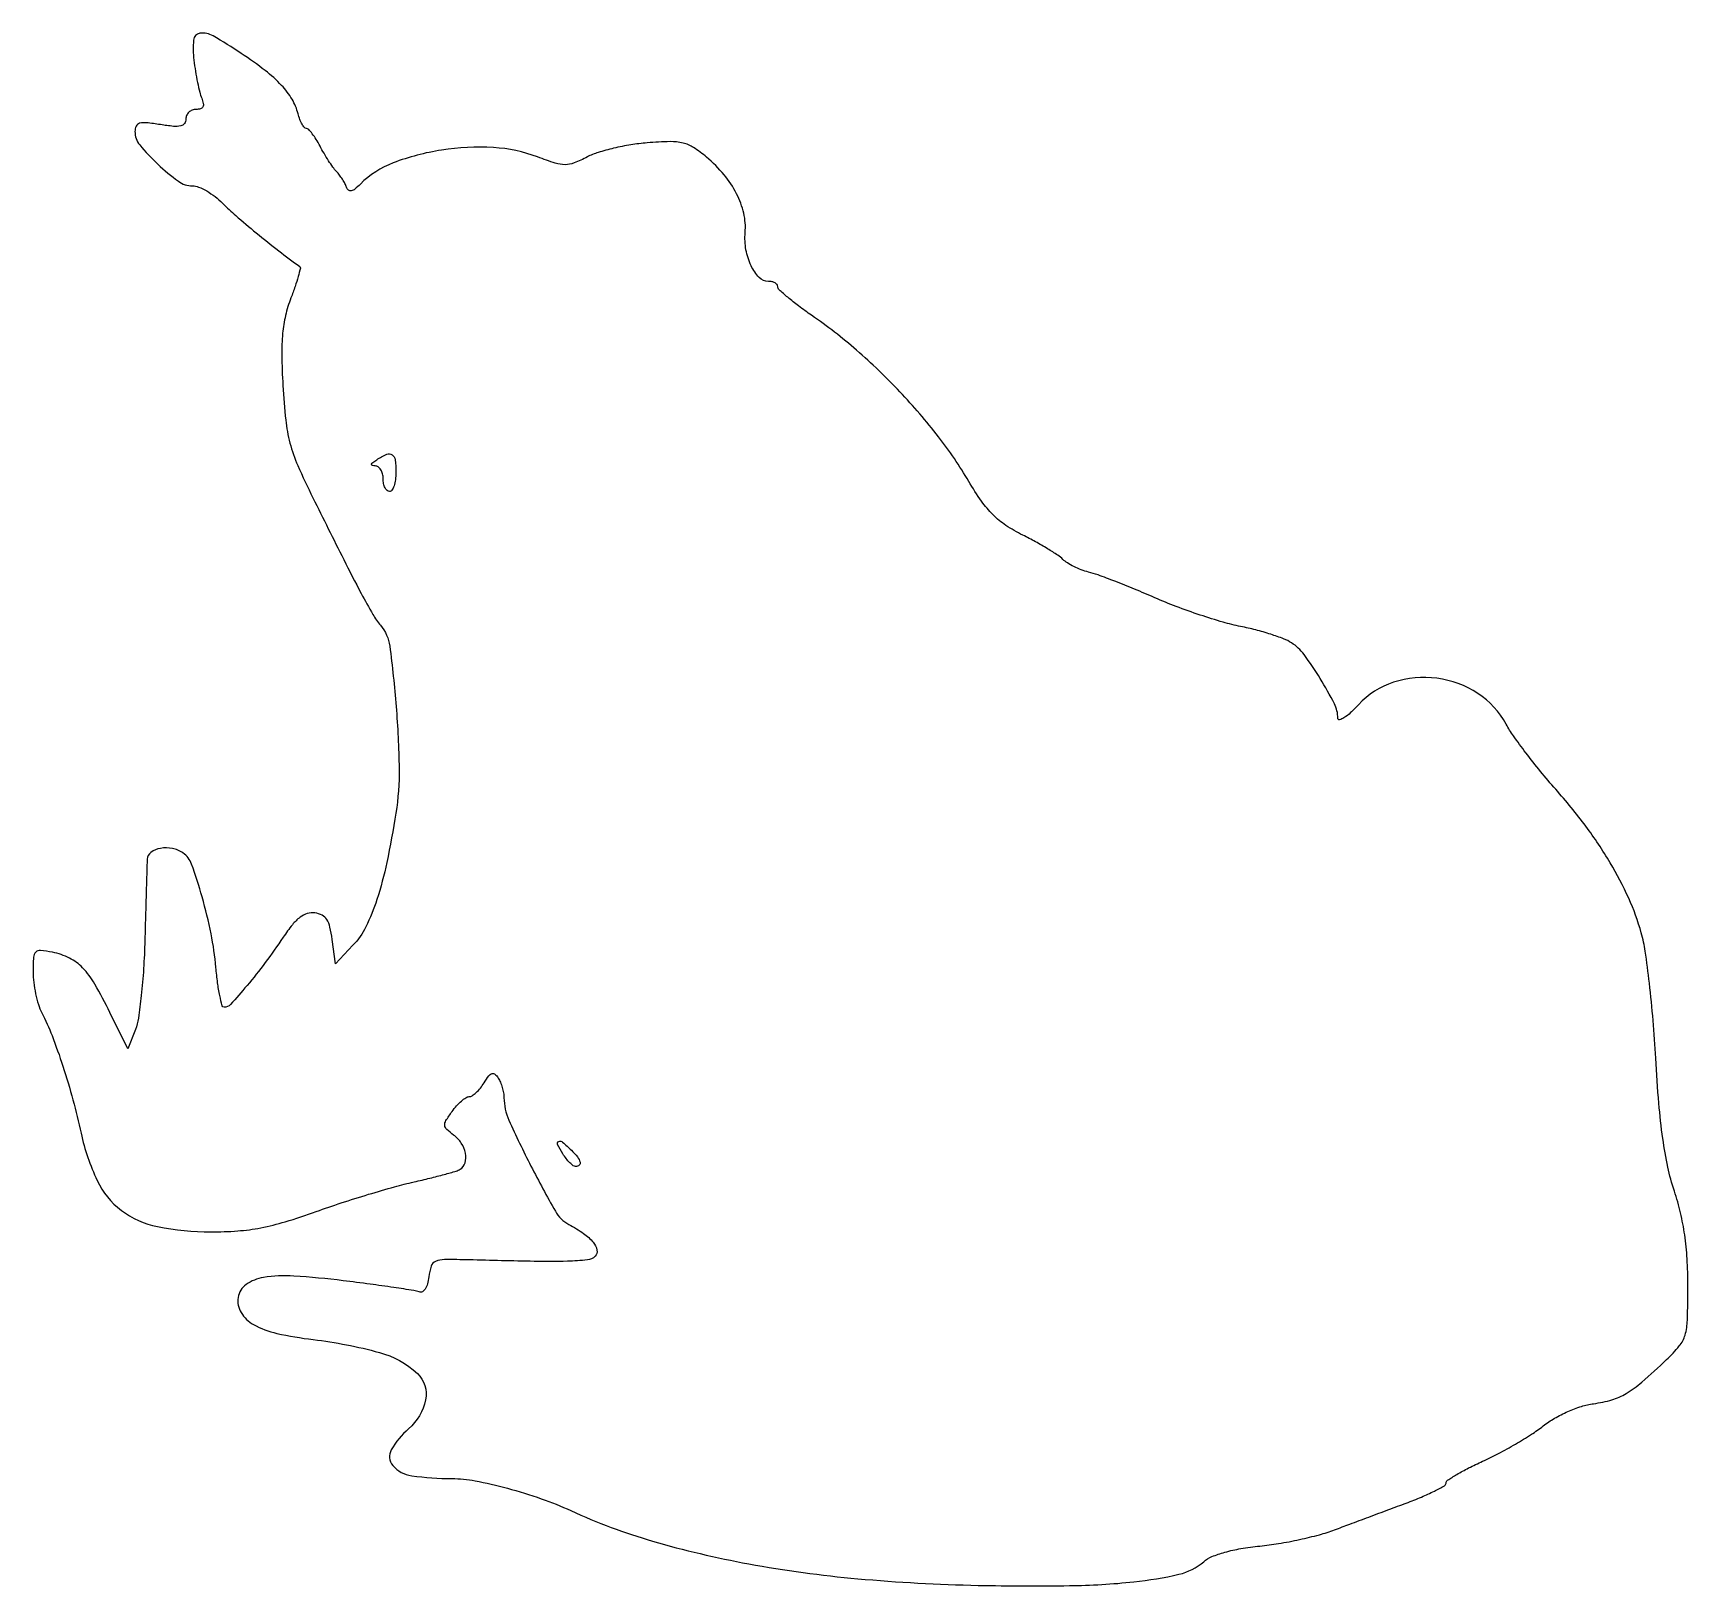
# Model space of a CAD drawing. Extents: x 0 to 260, y 0 to 244.
import ezdxf

# ---------------------------------------------------------------- set-up
doc = ezdxf.new("R2010")
doc.units = 0

msp = doc.modelspace()

# ---------------------------------------------------------------- linework, layer by layer
for points in [[(25.259472, 239.75, 0.010353), (25.511074, 237.99453, 0.010066), (25.837178, 236.234375, 0.010016), (26.185807, 234.699549, 0.036439), (26.496513, 233.75, -0.047768), (26.741147, 232.940909, -0.168678), (26.668552, 232.410632, -0.204762), (26.299691, 232.102089, -0.073293), (25.606989, 232, 0.092974), (24.993549, 231.884937, 0.096312), (24.472053, 231.555904, 0.099235), (24.123026, 231.065019, 0.105453), (24, 230.488182, -0.157713), (23.773959, 229.789387, -0.18466), (23.194316, 229.409711, -0.079057), (22.0715, 229.345751, -0.014421), (20, 229.615991, 0.013457), (17.818168, 229.904902, 0.091877), (16.740944, 229.820163, 0.212633), (16.201223, 229.383026, 0.118298), (16, 228.544437, 0.17331), (16.749858, 226.446072, 0.031963), (19.595274, 223.39372, 0.03251), (22.821361, 220.722591, 0.157937), (25.051895, 220, -0.097122), (26.013816, 219.811373, -0.034779), (27.273665, 219.192187, -0.032929), (28.596407, 218.302376, -0.033339), (29.785073, 217.25, 0.019881), (31.845891, 215.324158, 0.006356), (35.056453, 212.624961, 0.006476), (38.607224, 209.792027, 0.00875), (41.894372, 207.329403, -0.305632), (41.992825, 207.061435, -0.007935), (41.651732, 205.763602, -0.014132), (41.166209, 204.200331, -0.008853), (40.514565, 202.398967, 0.032785), (39.660174, 199.629716, 0.035477), (39.202723, 196.844517, 0.026982), (39.073791, 193.445507, 0.009821), (39.245796, 188.626673, 0.012767), (39.683817, 183.220945, 0.0389), (40.357803, 179.602345, 0.037994), (41.593035, 176.08647, 0.011746), (43.970894, 171, 0.001095), (48.798817, 161.328047, 0.005634), (51.546488, 156.004058, 0.008942), (53.379241, 152.693343, 0.046148), (54.587577, 150.985312, -0.14588), (56.039874, 147.717601, -0.011733), (57.038389, 138.246466, -0.016813), (57.505464, 128.51335, -0.043212), (56.998786, 121.492403, -0.012124), (55.566857, 113.740399, -0.026801), (54.017836, 107.929028, -0.035327), (52.281214, 103.639804, -0.076795), (50.255301, 100.732636), (47.5, 97.84477), (47, 101.672385, 0.025185), (46.646852, 103.610296, 0.087546), (46.146808, 104.775877, 0.127753), (45.395967, 105.457014, 0.085551), (44.286599, 105.814755, 0.107358), (43.082796, 105.727158, 0.09189), (41.947245, 105.150621, 0.060848), (40.742652, 103.971737, 0.020554), (39.286599, 101.989486, -0.01227), (36.469198, 98.017682, -0.014582), (33.612189, 94.416509, -0.008646), (31.012388, 91.435098, -0.212195), (30.033318, 91, -0.340838), (29.710532, 91.248957, -0.012755), (29.336726, 92.835938, -0.018385), (28.99228, 94.853987, -0.011314), (28.72847, 97.25, 0.027933), (27.965932, 102.550306, 0.020415), (26.554551, 108.328721, 0.015599), (24.90153, 113.461218, 0.155546), (23.549425, 115.234687, 0.10501), (21.888635, 115.939855, 0.091644), (19.997764, 115.957816, 0.112432), (18.511322, 115.334253, 0.23049), (17.923768, 114.25, 0.003486), (17.881308, 113.089173, 0.000236), (17.78501, 109.782812, 0.000339), (17.674733, 105.840817, 0.000254), (17.558448, 101.5, -0.009308), (17.359388, 97.06862, -0.010703), (17.000315, 92.85, -0.009877), (16.550094, 89.297757, -0.059097), (16.064374, 87.5), (14.859389, 84.5), (12.077014, 90.174109, 0.01668), (9.705513, 94.628081, 0.059742), (7.778226, 97.206025, 0.086984), (5.716679, 98.728012, 0.066354), (3.058036, 99.638393, 0.02308), (1.154824, 99.928455, 0.228551), (0.414379, 99.662949, 0.182175), (0.066107, 98.876151, 0.014081), (0, 96.529292, 0.030707), (0.099506, 94.910579, 0.021993), (0.400609, 93.121844, 0.022318), (0.840395, 91.437337, 0.043683), (1.363776, 90.154292, -0.026914), (2.977691, 86.548156, -0.012823), (4.679751, 81.757131, -0.012309), (6.26826, 76.45509, -0.01332), (7.548856, 71.218448, 0.057099), (10.065687, 63.804715, 0.120437), (13.866639, 59.114668, 0.114228), (19.549668, 56.559448, 0.048369), (27.918254, 55.733233, 0.019021), (32.150021, 55.886869, 0.029151), (35.786172, 56.371911, 0.026152), (39.61339, 57.321437, 0.01197), (44.5, 58.937653, -0.007014), (48.410983, 60.274331, -0.005364), (52.723575, 61.630006, -0.005426), (56.789826, 62.812454, -0.012742), (59.85685, 63.584681, 0.004864), (62.356799, 64.172409, 0.006536), (64.608739, 64.756315, 0.004636), (66.479307, 65.28621, 0.067165), (67.10685, 65.566037, 0.188877), (67.860907, 66.570683, 0.115408), (67.922042, 68.071573, 0.096098), (67.279033, 69.67821, 0.093766), (66.077629, 70.944048, -0.029434), (64.981528, 71.836556, -0.192556), (64.680057, 72.463663, -0.157161), (64.863174, 73.198844, -0.01801), (65.827629, 74.633382, -0.025825), (66.541981, 75.51756, -0.030806), (67.305268, 76.269649, -0.032158), (68.012524, 76.809682, -0.140083), (68.509453, 76.968575, 0.141517), (68.987659, 77.122965, 0.03852), (69.616225, 77.621416, 0.035735), (70.272188, 78.322867, 0.030563), (70.859657, 79.146883, -0.021533), (71.60007, 80.226113, -0.151479), (72.11043, 80.594919, -0.269576), (72.572867, 80.500432, -0.06965), (73.084891, 79.896883, -0.04363), (73.424987, 79.239222, -0.026629), (73.714056, 78.413662, -0.02658), (73.914689, 77.558378, -0.042078), (73.984687, 76.809199, 0.103856), (74.758647, 73.282398, 0.012524), (78.224034, 66.07252, 0.010808), (82.053206, 58.974182, 0.141707), (84.171082, 56.908439, -0.029432), (86.496567, 55.481894, -0.068076), (87.999425, 54.095719, -0.120046), (88.589375, 52.877154, -0.25463), (88.301773, 51.901773, -0.172375), (87.09545, 51.32795, -0.01853), (83.959881, 51.122112, -0.012), (78.740736, 51.098638, -0.001901), (68.5, 51.337328, 0.007342), (64.627933, 51.38543, 0.099499), (63.249325, 51.105104, 0.214814), (62.551918, 50.354461, 0.0529), (62.175994, 48.67141, -0.036479), (61.965504, 47.558801, -0.076566), (61.613344, 46.754576, -0.125153), (61.165212, 46.331864, -0.221943), (60.668783, 46.296858, 0.052736), (59.818407, 46.524018, 0.002147), (56.674571, 47.003554, 0.003731), (52.938428, 47.528571, 0.002634), (48.732987, 48.065043, 0.014024), (40.970922, 48.793444, 0.056044), (36.207722, 48.572034, 0.113807), (33.455304, 47.456505, 0.206777), (32.20598, 45.424702, 0.174275), (32.689957, 43.056632, 0.129215), (34.628746, 41.187511, 0.073509), (38.294716, 39.793615, 0.024074), (44.007013, 38.822169, -0.035687), (54.408054, 36.803981, -0.122734), (60.372831, 33.489067, -0.263839), (61.668294, 29.350823, -0.160872), (59, 24.812914, 0.080888), (56.277525, 21.508473, 0.321144), (56.509921, 19.037418, 0.181916), (59.486039, 17.428341, 0.03395), (65.787108, 17, -0.047976), (69.456843, 16.647068, -0.017827), (74.513899, 15.476809, -0.017803), (79.840543, 13.836897, -0.024281), (84.5, 11.960622, 0.037131), (97.312779, 7.17964, 0.025402), (112.433259, 3.605455, 0.022891), (129.573882, 1.267665, 0.017422), (148.5, 0.226839, 0.008377), (162.825744, 0.178916, 0.022763), (172.955642, 0.776541, 0.030625), (180.041129, 1.961311, 0.122492), (183.932121, 3.941129, -0.080653), (185.218771, 4.736175, -0.030274), (187.228576, 5.429087, -0.026071), (189.768352, 5.995283, -0.017052), (192.742952, 6.393599, 0.01684), (195.695271, 6.787656, 0.011868), (198.983867, 7.420462, 0.011995), (202.103703, 8.176751, 0.024546), (204.5, 8.946718, -0.000444), (206.860288, 9.832685, -0.000218), (209.867188, 10.956827, -0.000216), (212.992342, 12.122089, -0.000314), (215.75, 13.146993, 0.010828), (218.145385, 14.095041, 0.016796), (220.164062, 15.026004, 0.011201), (221.755594, 15.871023, 0.271462), (222, 16.288015, -0.251947), (222.231777, 16.718789, -0.01163), (223.689062, 17.633036, -0.016955), (225.546441, 18.65529, -0.011106), (227.75, 19.711623, 0.014894), (230.226937, 20.922161, 0.010741), (232.917468, 22.412518, 0.010865), (235.416434, 23.941428, 0.023034), (237.266914, 25.253725, -0.03459), (239.056015, 26.461387, -0.027168), (241.14247, 27.521974, -0.027659), (243.271876, 28.325085, -0.043032), (245.185702, 28.751733, 0.037871), (248.061921, 29.361884, 0.064659), (250.306648, 30.347886, 0.043873), (252.754498, 32.135306, 0.009454), (256.642928, 35.666629, 0.031362), (258.653085, 37.816273, 0.102336), (259.557062, 39.530765, 0.063301), (259.923212, 41.876837, 0.007097), (260, 47.286357, 0.01471), (259.875727, 51.509562, 0.020842), (259.498502, 55.249924, 0.022436), (258.841943, 58.71888, 0.022347), (257.876506, 62.119728, -0.027895), (256.850851, 65.89141, -0.017649), (256.059501, 70.381658, -0.014058), (255.441312, 75.926195, -0.006935), (254.95208, 83, 0.007297), (254.537483, 88.932247, 0.007613), (253.954487, 94.766501, 0.007367), (253.299961, 99.790283, 0.032903), (252.680734, 102.694472, 0.036896), (250.699784, 108.127831, 0.028643), (247.78902, 113.710141, 0.026169), (243.96388, 119.420152, 0.020167), (239.231584, 125.237666, -0.009316), (236.855794, 128.032172, -0.008821), (234.541207, 130.963823, -0.008809), (232.585016, 133.629641, -0.030369), (231.456334, 135.451224, 0.125752), (227.001071, 140.28969, 0.111656), (220.569773, 142.666679, 0.112057), (213.760403, 142.041542, 0.127403), (208.25, 138.523733, -0.01826), (207.000873, 137.275354, -0.041863), (205.954688, 136.455152, -0.091672), (205.273663, 136.168508, -0.478856), (205, 136.388732, 0.118536), (204.452658, 138.665046, 0.019796), (202.236199, 142.613361, 0.021203), (199.687556, 146.391037, 0.091144), (197.716528, 148.238674, 0.050889), (196.486556, 148.862874, 0.01434), (194.455652, 149.579578, 0.014299), (192.100514, 150.261864, 0.014633), (189.728245, 150.802627, -0.022258), (186.972551, 151.47514, -0.009734), (183.381771, 152.599063, -0.009611), (179.60944, 153.942109, -0.012672), (176.228245, 155.318537, 0.005073), (173.072941, 156.659258, 0.005545), (169.982901, 157.895458, 0.005212), (167.317553, 158.895795, 0.02734), (165.819927, 159.349164, -0.030575), (164.696022, 159.697345, -0.024568), (163.5353, 160.202763, -0.025206), (162.506297, 160.778619, -0.056258), (161.805979, 161.336878, 0.050279), (160.989971, 162.003426, 0.010129), (159.40441, 163.006779, 0.010601), (157.503526, 164.102064, 0.009733), (155.503526, 165.148546, -0.03077), (152.852388, 166.681031, -0.049299), (150.828629, 168.33154, -0.044161), (149.0217, 170.477452, -0.019648), (147.017474, 173.588592, 0.031905), (142.246765, 180.610178, 0.024411), (136.198347, 187.655767, 0.024098), (129.386048, 194.187896, 0.028282), (122.316932, 199.670524, -0.009927), (120.279582, 201.13417, -0.01477), (118.561849, 202.501672, -0.00976), (117.209105, 203.691522, -0.210493), (117, 204.166218, 0.17115), (116.887821, 204.48434, 0.094101), (116.56971, 204.755076, 0.074591), (116.095535, 204.938208, 0.05497), (115.535184, 205, -0.203221), (114.077245, 205.618093, -0.081179), (112.815083, 207.436214, -0.067746), (112.006894, 209.963195, -0.063952), (111.881068, 212.665565, 0.077197), (111.660154, 215.691115, 0.061708), (110.537077, 218.765555, 0.055837), (108.56115, 221.748476, 0.043698), (105.817335, 224.500249, 0.031249), (103.769301, 226.015658, 0.084668), (102.114557, 226.726254, 0.065688), (100.0829, 226.941384, 0.013602), (96.486231, 226.750958, 0.020527), (93.915762, 226.438021, 0.017118), (91.217215, 225.901029, 0.017458), (88.779709, 225.238036, 0.04422), (87.082261, 224.542539, -0.025032), (84.993322, 223.591585, -0.094271), (83.586624, 223.322279, -0.077856), (82.043414, 223.562193, -0.013796), (79.273358, 224.533405, 0.077834), (72.336474, 226.007993, 0.051441), (64.18186, 225.610609, 0.052584), (56.591396, 223.619341, 0.106341), (51.425098, 220.282241, -0.024208), (50.559907, 219.497003, -0.115803), (49.966006, 219.204228, -0.244917), (49.544563, 219.313165, -0.129649), (49.241071, 219.776786, 0.04068), (48.997797, 220.3473, 0.020241), (48.603739, 221.027846, 0.019946), (48.135891, 221.704089, 0.027618), (47.660714, 222.267857, -0.033557), (47.118165, 222.92728, -0.011636), (46.424135, 223.945871, -0.011499), (45.709427, 225.106788, -0.013122), (45.08102, 226.25, 0.019353), (44.484827, 227.303306, 0.02698), (43.866599, 228.192187, 0.025911), (43.300551, 228.846144, 0.204147), (42.939428, 229, -0.223819), (42.62272, 229.149247, -0.044337), (42.258363, 229.680205, -0.039177), (41.910982, 230.428759, -0.027576), (41.635639, 231.315592, 0.073671), (40.690902, 233.594572, 0.053936), (39.036147, 235.781147, 0.040036), (36.477091, 238.09524, 0.01681), (32.699868, 240.800549, 0.015801), (28.271019, 243.554504, 0.167793), (26.216133, 243.954435, 0.348647), (25.207622, 242.892479, 0.052624)], [(57, 175, -0.031626), (56.927234, 173.850749, -0.048861), (56.70625, 172.88125, -0.06271), (56.384262, 172.209557, -0.254951), (56, 172, -0.191087), (55.618118, 172.151477, -0.088204), (55.29375, 172.5875, -0.068025), (55.073693, 173.234582, -0.048028), (55, 174, 0.060533), (54.90693, 174.765941, 0.078496), (54.632812, 175.416998, 0.095937), (54.226823, 175.855898, 0.156456), (53.75, 176.015313, -0.066727), (53.295085, 176.081977, -0.405416), (53.1875, 176.269141, -0.167501), (53.378141, 176.559769, -0.021149), (54, 177, -0.037988), (55.56301, 177.849407, -0.257969), (56.408062, 177.779044, -0.220488), (56.885225, 176.998603, -0.02869)], [(84.571429, 68.571429, -0.027833), (85.532635, 67.496806, -0.105268), (85.934431, 66.694582, -0.278627), (85.791335, 66.213131, -0.186732), (85.240547, 66, -0.163755), (84.868262, 66.125287, -0.033519), (84.337283, 66.5875, -0.03201), (83.765962, 67.234299, -0.025323), (83.232073, 68, -0.024749), (82.41216, 69.470089, -0.430714), (82.582936, 69.931996, -0.285106), (83.20373, 69.836767, -0.01943)]]:
    msp.add_lwpolyline(points, format="xyb", close=True)

doc.saveas('drawing.dxf')
